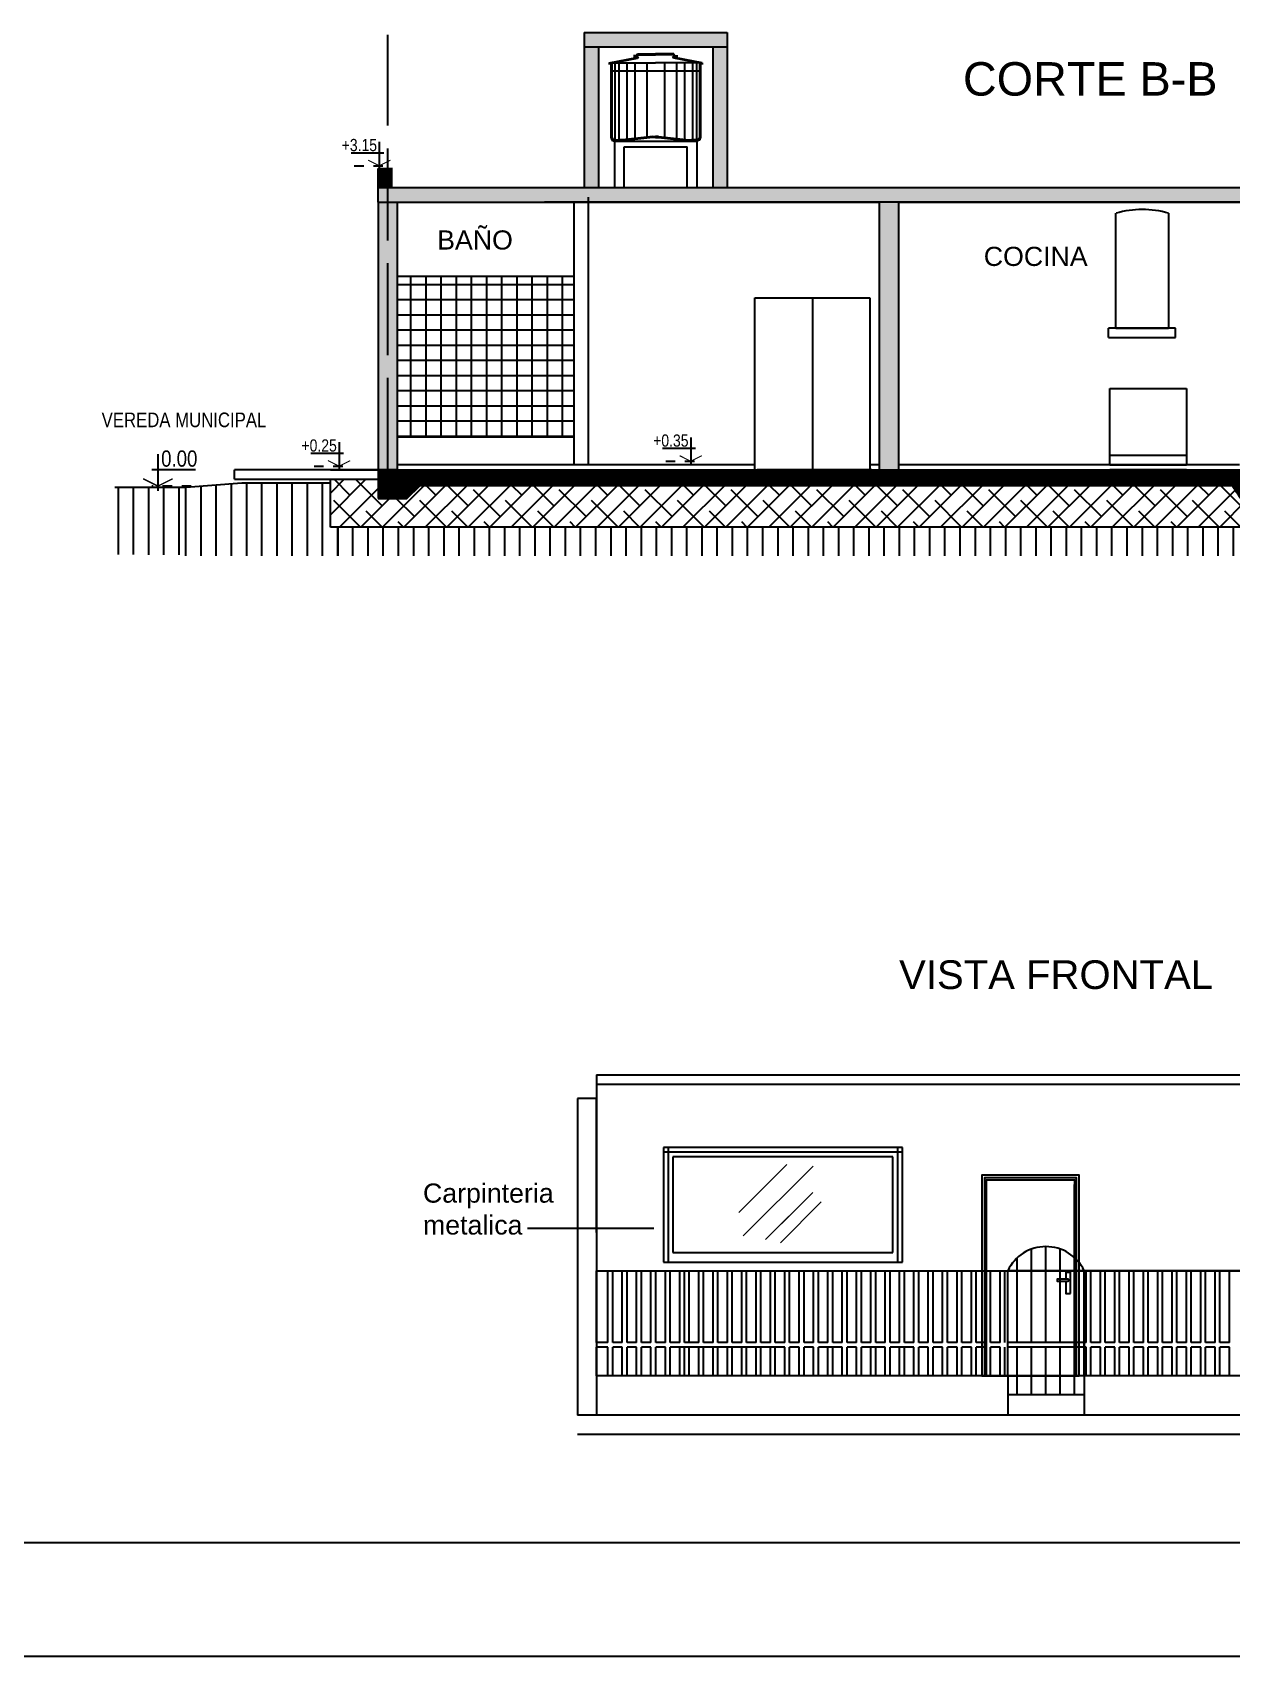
# Model space of a CAD drawing. Header units: millimetres. Extents: x 1356 to 2849, y 1307 to 1361.
# Drawn here: x 2499.69 to 2512.23, y 1326.13 to 1343.12 of the extents above; entities that cross this region are included whole.
import ezdxf

# ---------------------------------------------------------------- set-up
doc = ezdxf.new("R2010")
doc.units = ezdxf.units.MM
doc.linetypes.add('01-02-Arquitectura-duplex-valle-cr$0$HIDDEN2', pattern=[4.7625, 3.175, -1.5875])
doc.linetypes.add('ACAD_ISO02W100', pattern=[15, 12, -3])
for name, color, linetype in [('01-02-Arquitectura-duplex-valle-cr$0$10-M-A-100', 3, 'Continuous'), ('01-02-Arquitectura-duplex-valle-cr$0$10-NIVELES EN CORTE', 7, 'Continuous'), ('10-SANITARIOS', 7, 'Continuous'), ('texto', 7, 'Continuous')]:
    doc.layers.add(name, color=color, linetype=linetype)
doc.layers.add('Rejas', color=7, linetype='Continuous', lineweight=5, plot=False)
doc.styles.add('01-02-Arquitectura-duplex-valle-cr$0$NARROW', font='ARIALN.TTF')
doc.styles.get("Standard").update_dxf_attribs({"font": 'arial.ttf'})
pattern_1 = [(90, (-5.52657, -11.34026), (-0.15875, 0), [])]

# ---------------------------------------------------------------- blocks, each defined once
blk = doc.blocks.new('ert')
blk.add_line((199.405, 186.241, -0.07), (200.425, 186.241, -0.07))
at = {"elevation": -0.07}
for points in [[(200.425, 186.241), (200.425, 188.341), (199.405, 188.341), (199.405, 186.241)], [(200.395, 186.241), (200.395, 188.311), (199.435, 188.311), (199.435, 186.241)], [(200.335, 187.101), (200.335, 187.321), (200.285, 187.321), (200.285, 187.251)], [(200.285, 187.231), (200.285, 187.101), (200.335, 187.101)]]:
    blk.add_lwpolyline(points, dxfattribs=at)
blk.add_lwpolyline([(200.305, 187.251), (200.195, 187.251), (200.195, 187.231), (200.305, 187.231, 1), (200.305, 187.251)], format="xyb", dxfattribs=at)
blk.add_3dface([(200.375, 186.241, -0.069), (199.455, 186.241, -0.069), (199.455, 188.291, -0.069), (200.375, 188.291, -0.069)])
blk = doc.blocks.new('SAVFS525')
for p, q in [((-0.487, 0.82), (-0.196, 0.876)), ((-0.478, 0.813), (-0.191, 0.869)), ((-0.201, 0.893), (-0.231, 0.893)), ((-0.196, 0.885), (-0.231, 0.885)), ((-0.201, 0.893), (-0.189, 0.912)), ((-0.196, 0.885), (-0.184, 0.904)), ((-0.196, 0.876), (-0.186, 0.893)), ((-0.191, 0.869), (-0.181, 0.885)), ((-0.189, 0.912), (0, 0.912)), ((-0.184, 0.904), (0, 0.904)), ((0.189, 0.912), (0, 0.912)), ((0.184, 0.904), (0, 0.904)), ((0.191, 0.869), (0.181, 0.885)), ((0.196, 0.885), (0.184, 0.904)), ((0.196, 0.876), (0.186, 0.893)), ((0.201, 0.893), (0.189, 0.912)), ((0.478, 0.813), (0.191, 0.869)), ((0.196, 0.885), (0.231, 0.885)), ((0.487, 0.82), (0.196, 0.876)), ((0.201, 0.893), (0.231, 0.893)), ((-0.487, 0.82), (-0.487, 0.803)), ((-0.478, 0.813), (-0.478, 0.803)), ((-0.47, 0.82), (-0.47, 0.04)), ((-0.457, 0.82), (-0.457, 0.042)), ((0.457, 0.82), (0.457, 0.042)), ((0.47, 0.82), (0.47, 0.04)), ((0.478, 0.813), (0.478, 0.803)), ((0.487, 0.82), (0.487, 0.803)), ((-0.47, 0.04), (-0.458, 0.009)), ((-0.458, 0.009), (-0.43, 0)), ((-0.457, 0.042), (-0.449, 0.019)), ((-0.449, 0.019), (-0.428, 0.013)), ((-0.43, 0), (-0.375, 0)), ((-0.43, 0), (0.43, 0)), ((-0.428, 0.013), (-0.375, 0.013)), ((-0.347, 0.015), (-0.375, 0.013)), ((-0.375, 0), (-0.344, 0.003)), ((-0.031, 0.049), (-0.347, 0.015)), ((-0.029, 0.037), (-0.344, 0.003)), ((-0.301, 0.011), (-0.301, 0.011)), ((-0.217, 0.027), (-0.217, 0.026)), ((-0.031, 0.049), (0, 0.049)), ((0, 0.037), (-0.029, 0.037)), ((0.031, 0.049), (0, 0.049)), ((0, 0.037), (0.029, 0.037)), ((0.029, 0.037), (0.344, 0.003)), ((0.031, 0.049), (0.347, 0.015)), ((0.217, 0.027), (0.217, 0.026)), ((0.301, 0.011), (0.301, 0.011)), ((0.375, 0), (0.344, 0.003)), ((0.347, 0.015), (0.375, 0.013)), ((0.428, 0.013), (0.375, 0.013)), ((0.43, 0), (0.375, 0)), ((0.449, 0.019), (0.428, 0.013)), ((0.458, 0.009), (0.43, 0)), ((0.457, 0.042), (0.449, 0.019)), ((0.47, 0.04), (0.458, 0.009))]:
    blk.add_line(p, q)
at = {"color": 30}
for p, q in [((-0.487, 0.82), (0, 0.82)), ((-0.47, 0.736), (0.47, 0.736)), ((-0.427, 0.82), (-0.427, 0.013)), ((-0.385, 0.82), (-0.385, 0.013)), ((-0.301, 0.82), (-0.301, 0.02)), ((-0.217, 0.82), (-0.217, 0.029)), ((-0.091, 0.82), (-0.091, 0.038)), ((0.487, 0.82), (0, 0.82)), ((0.091, 0.82), (0.091, 0.038)), ((0.217, 0.82), (0.217, 0.029)), ((0.301, 0.82), (0.301, 0.02)), ((0.385, 0.82), (0.385, 0.013)), ((0.427, 0.82), (0.427, 0.013))]:
    blk.add_line(p, q, dxfattribs=at)
for points in [[(-0.487, 0.82), (-0.478, 0.813), (-0.196, 0.876), (-0.191, 0.869)], [(-0.231, 0.885), (-0.231, 0.893), (-0.196, 0.885), (-0.201, 0.893)], [(-0.201, 0.893), (-0.196, 0.885), (-0.189, 0.912), (-0.184, 0.904)], [(-0.196, 0.876), (-0.191, 0.869), (-0.186, 0.893), (-0.181, 0.885)], [(-0.189, 0.912), (-0.184, 0.904), (0, 0.912), (0, 0.904)], [(0.189, 0.912), (0.184, 0.904), (0, 0.912), (0, 0.904)], [(0.196, 0.876), (0.191, 0.869), (0.186, 0.893), (0.181, 0.885)], [(0.201, 0.893), (0.196, 0.885), (0.189, 0.912), (0.184, 0.904)], [(0.487, 0.82), (0.478, 0.813), (0.196, 0.876), (0.191, 0.869)], [(0.231, 0.885), (0.231, 0.893), (0.196, 0.885), (0.201, 0.893)], [(-0.478, 0.813), (-0.487, 0.82), (-0.478, 0.803), (-0.487, 0.803)], [(-0.47, 0.82), (-0.457, 0.82), (-0.47, 0.04), (-0.457, 0.042)], [(0.47, 0.82), (0.457, 0.82), (0.47, 0.04), (0.457, 0.042)], [(0.478, 0.813), (0.487, 0.82), (0.478, 0.803), (0.487, 0.803)], [(-0.457, 0.042), (-0.47, 0.04), (-0.449, 0.019), (-0.458, 0.009)], [(-0.449, 0.019), (-0.458, 0.009), (-0.428, 0.013), (-0.43, 0)], [(-0.428, 0.013), (-0.43, 0), (-0.375, 0.013), (-0.375, 0)], [(-0.375, 0.013), (-0.375, 0), (-0.347, 0.015), (-0.344, 0.003)], [(-0.347, 0.015), (-0.344, 0.003), (-0.031, 0.049), (-0.029, 0.037)], [(-0.031, 0.049), (-0.029, 0.037), (0, 0.049), (0, 0.037)], [(0.031, 0.049), (0.029, 0.037), (0, 0.049), (0, 0.037)], [(0.347, 0.015), (0.344, 0.003), (0.031, 0.049), (0.029, 0.037)], [(0.375, 0.013), (0.375, 0), (0.347, 0.015), (0.344, 0.003)], [(0.428, 0.013), (0.43, 0), (0.375, 0.013), (0.375, 0)], [(0.449, 0.019), (0.458, 0.009), (0.428, 0.013), (0.43, 0)], [(0.457, 0.042), (0.47, 0.04), (0.449, 0.019), (0.458, 0.009)]]:
    blk.add_solid(points)
blk = doc.blocks.new('01-02-Arquitectura-duplex-valle-cr$0$NIVEL-CORTE')
at = {"color": 8}
for p, q in [((-0.064, 0.176), (0.393, 0.176)), ((0, 0.333), (0, -0.05))]:
    blk.add_line(p, q, dxfattribs=at)
at = {"layer": '01-02-Arquitectura-duplex-valle-cr$0$10-M-A-100', "color": 8, "linetype": '01-02-Arquitectura-duplex-valle-cr$0$HIDDEN2', "ltscale": 0.03}
blk.add_line((0.349, 0), (-0.064, 0), dxfattribs=at)
at = {"layer": '01-02-Arquitectura-duplex-valle-cr$0$10-NIVELES EN CORTE', "const_width": 0.015}
for points in [[(0, 0), (-0.155, 0.078)], [(0, 0), (0.155, 0.078)]]:
    blk.add_lwpolyline(points, dxfattribs=at)
at = {"layer": '01-02-Arquitectura-duplex-valle-cr$0$10-NIVELES EN CORTE', "style": '01-02-Arquitectura-duplex-valle-cr$0$NARROW'}
blk.add_attdef('NIVEL', (0.055, 0.204), '', height=0.17, dxfattribs=at)

msp = doc.modelspace()

# ---------------------------------------------------------------- hatches: boundary and pattern name
h = msp.add_hatch(color=3)
h.dxf.hatch_style = 1
h.paths.add_polyline_path([(2505.4582, 1343.11986), (2505.4582, 1342.96986), (2506.95303, 1342.96986), (2506.95303, 1343.11986)])
h = msp.add_hatch(color=1)
h.dxf.hatch_style = 1
h.paths.add_polyline_path([(2505.4582, 1341.49538), (2505.6082, 1341.49538), (2505.6082, 1342.96986), (2505.4582, 1342.96986)])
h = msp.add_hatch(color=1)
h.dxf.hatch_style = 1
h.paths.add_polyline_path([(2506.95303, 1342.96986), (2506.80303, 1342.96986), (2506.80303, 1341.49538), (2506.95303, 1341.49538)])
h = msp.add_hatch(color=1)
h.dxf.hatch_style = 1
h.paths.add_polyline_path([(2503.30504, 1341.49538), (2503.45504, 1341.49538), (2503.45504, 1341.69538), (2503.30504, 1341.69538)])
h = msp.add_hatch(color=3)
h.dxf.hatch_style = 1
h.paths.add_polyline_path([(2503.30504, 1341.49538), (2503.30504, 1341.34538), (2508.54504, 1341.34538), (2522.95801, 1341.34538), (2522.95801, 1341.49538)])
h = msp.add_hatch(color=1)
h.dxf.hatch_style = 1
h.paths.add_polyline_path([(2503.30504, 1338.54538), (2503.50504, 1338.54538), (2503.50504, 1341.34538), (2503.30504, 1341.34538)])
h = msp.add_hatch(color=1)
h.dxf.hatch_style = 1
h.paths.add_polyline_path([(2508.54504, 1338.54538), (2508.74504, 1338.54538), (2508.74504, 1341.34538), (2508.54504, 1341.34538)])
at = {"true_color": 0xffffff}
h = msp.add_hatch(dxfattribs=at)
h.set_pattern_fill('NET', scale=0.05)
h.paths.add_polyline_path([(2503.50504, 1338.88769), (2505.35504, 1338.88769), (2505.35504, 1340.56587), (2503.50504, 1340.56587)])
h = msp.add_hatch()
h.set_pattern_fill('ANSI31', scale=0.05, angle=45)
h.set_pattern_definition(pattern_1)
h.paths.add_polyline_path([(2502.80504, 1338.40752), (2501.87954, 1338.40752), (2501.20769, 1338.35727), (2501.21133, 1337.64538), (2502.88198, 1337.64538), (2502.88198, 1337.94538), (2502.80504, 1337.94538)])
h = msp.add_hatch(dxfattribs=at)
h.set_pattern_fill('ANSI38', scale=0.05)
h.set_pattern_definition([(45, (1.67189, -11.34026), (-0.1122532015, 0.1122532015), []), (135, (1.67189, -11.34026), (-0.3367596045, 0.1122532015), [0.396875, -0.238125])])
h.paths.add_polyline_path([(2503.30504, 1338.44538), (2502.80504, 1338.44538), (2502.80504, 1337.94538), (2503.30504, 1337.94538), (2505.04504, 1337.94538), (2523.5727, 1337.94538), (2523.5727, 1338.54538), (2522.95801, 1338.54538), (2522.95801, 1338.24538), (2522.65801, 1338.24538), (2522.52128, 1338.38212), (2519.31699, 1338.38212), (2517.55314, 1338.38212), (2517.45418, 1338.23212), (2517.16211, 1338.23212), (2517.06314, 1338.38212), (2512.72092, 1338.38212), (2512.62027, 1338.22957), (2512.3282, 1338.22957), (2512.22755, 1338.38212), (2507.33654, 1338.38212), (2505.48225, 1338.3821), (2503.74225, 1338.3821), (2503.60504, 1338.24538), (2503.30504, 1338.24538)])
h = msp.add_hatch(dxfattribs=at)
h.set_pattern_fill('JIS_WOOD', scale=0.01)
h.set_pattern_definition([(45, (1.671888, -11.340264), (-0.004999999992, 0.004999999992), [])])
h.paths.add_polyline_path([(2522.95801, 1338.24538), (2522.95801, 1338.54538), (2505.04504, 1338.54538), (2503.50504, 1338.54538), (2503.30504, 1338.54538), (2503.30504, 1338.24538), (2503.60504, 1338.24538), (2503.74225, 1338.3821), (2505.48225, 1338.3821), (2507.68584, 1338.3821), (2512.22755, 1338.38212), (2512.3282, 1338.22957), (2512.62027, 1338.22957), (2512.72092, 1338.38212), (2517.06314, 1338.38212), (2517.16211, 1338.23212), (2517.45418, 1338.23212), (2517.55314, 1338.38212), (2519.45113, 1338.38212), (2522.52128, 1338.38212), (2522.65801, 1338.24538)])
h = msp.add_hatch()
h.set_pattern_fill('ANSI31', scale=0.05, angle=45)
h.set_pattern_definition([(90, (-4.48643, -43.62261), (-0.15875, 0), [])])
h.paths.add_polyline_path([(2501.30023, 1338.36407), (2500.54995, 1338.36407), (2500.54995, 1337.65857), (2501.29858, 1337.65575)])
h = msp.add_hatch()
h.set_pattern_fill('ANSI31', color=256, scale=0.05, angle=45, style=0)
h.set_pattern_definition(pattern_1)
h.paths.add_polyline_path([(2505.04504, 1337.94538), (2503.30504, 1337.94538), (2502.80504, 1337.94538), (2502.80504, 1337.64538), (2504.44504, 1337.64538), (2523.5727, 1337.64538), (2523.5727, 1337.94538)])

# ---------------------------------------------------------------- linework, layer by layer
at = {"linetype": 'ACAD_ISO02W100', "ltscale": 0.08}
msp.add_line((2503.40504, 1338.54538), (2503.40504, 1343.09539), dxfattribs=at)
for p, q in [((2505.4582, 1343.11986), (2506.95303, 1343.11986)), ((2505.4582, 1343.11986), (2505.4582, 1341.49538)), ((2506.95303, 1343.11986), (2506.95303, 1341.49538)), ((2505.4582, 1342.96986), (2506.95303, 1342.96986)), ((2505.6082, 1342.96986), (2505.6082, 1341.49538)), ((2506.80303, 1342.96986), (2506.80303, 1341.49538)), ((2503.30504, 1341.49538), (2503.30504, 1341.69538)), ((2503.30504, 1341.69538), (2503.45504, 1341.69538)), ((2522.95801, 1341.49538), (2503.30504, 1341.49538)), ((2503.30504, 1341.34538), (2503.30504, 1341.49538)), ((2505.04504, 1341.49538), (2505.04504, 1341.49538)), ((2503.30504, 1341.34538), (2503.30504, 1338.54538)), ((2503.30504, 1341.34538), (2508.54504, 1341.34538)), ((2503.50504, 1341.34538), (2503.50504, 1338.54538)), ((2522.95801, 1341.34538), (2505.04504, 1341.34538)), ((2505.35504, 1338.59707), (2505.35504, 1341.34538)), ((2505.50504, 1338.59707), (2505.50504, 1341.39707)), ((2508.54504, 1341.34538), (2505.50504, 1341.34538)), ((2508.54504, 1341.34538), (2508.54504, 1338.54538)), ((2508.74504, 1341.34538), (2508.74504, 1338.54538)), ((2508.74504, 1341.34538), (2512.52504, 1341.34538)), ((2505.35504, 1340.56587), (2503.50504, 1340.56587)), ((2507.24504, 1340.34538), (2508.44504, 1340.34538)), ((2507.24504, 1338.54289), (2507.24504, 1340.34538)), ((2507.84504, 1340.34538), (2507.84504, 1338.54538)), ((2508.44504, 1340.34538), (2508.44504, 1338.54538)), ((2510.95602, 1338.59707), (2510.95602, 1339.39707)), ((2510.95602, 1339.39707), (2511.75602, 1339.39707)), ((2511.75602, 1339.39707), (2511.75602, 1338.59707)), ((2505.35504, 1338.88769), (2503.50504, 1338.88769)), ((2504.93922, 1338.59707), (2503.50504, 1338.59707)), ((2507.23922, 1338.59707), (2504.93922, 1338.59707)), ((2508.54504, 1338.59707), (2508.44504, 1338.59707)), ((2512.31096, 1338.59707), (2508.74504, 1338.59707)), ((2510.95602, 1338.69707), (2511.75602, 1338.69707)), ((2510.95602, 1338.59707), (2511.75602, 1338.59707)), ((2501.29858, 1338.36407, 0.00069), (2501.87954, 1338.40752, -0.00013)), ((2503.30504, 1338.54538), (2501.80359, 1338.54538)), ((2501.80359, 1338.44538), (2501.80359, 1338.54538)), ((2501.80359, 1338.44538), (2503.30504, 1338.44538)), ((2501.87954, 1338.40752, -0.00013), (2502.80504, 1338.40752)), ((2502.80504, 1338.54538), (2503.30504, 1338.54538)), ((2502.80504, 1337.94538), (2502.80504, 1338.44538)), ((2502.80504, 1337.94538), (2502.80504, 1338.40752)), ((2503.30504, 1338.54538), (2503.30504, 1338.24538)), ((2503.50504, 1338.54538), (2503.30504, 1338.54538)), ((2503.50504, 1338.54538), (2505.04504, 1338.54538)), ((2505.04504, 1338.54538), (2522.9727, 1338.54538)), ((2505.04504, 1338.54538), (2507.09504, 1338.54538)), ((2508.4676, 1338.54538), (2507.2676, 1338.54538)), ((2511.75602, 1338.54538), (2510.95602, 1338.54538)), ((2500.54995, 1338.36407, 0.00069), (2501.29858, 1338.36407, 0.00069)), ((2503.30504, 1338.24538), (2503.60504, 1338.24538)), ((2503.60504, 1338.24538), (2503.74225, 1338.3821)), ((2503.74225, 1338.3821), (2505.48225, 1338.3821)), ((2505.48225, 1338.3821), (2507.68584, 1338.3821)), ((2507.33654, 1338.38212), (2512.22755, 1338.38212)), ((2503.30504, 1337.94538), (2502.80504, 1337.94538)), ((2502.88198, 1337.94538), (2502.80504, 1337.94538)), ((2502.88198, 1337.94538), (2502.88198, 1337.64538)), ((2505.04504, 1337.94538), (2503.30504, 1337.94538)), ((2523.5727, 1337.94538), (2505.04504, 1337.94538)), ((2505.58785, 1332.21694, 0.07), (2515.38785, 1332.21694, 0.07)), ((2505.58785, 1332.21694, 0.07), (2505.58785, 1329.06694, 0.07)), ((2505.58785, 1331.96694, 0.07), (2505.38785, 1331.96694, 0.07)), ((2505.38785, 1331.96694, 0.07), (2505.38785, 1328.65397, 0.07)), ((2505.58785, 1332.11694, 0.07), (2515.38785, 1332.11694, 0.07)), ((2505.58785, 1330.56694, 0.07), (2505.58785, 1331.96694, 0.07)), ((2508.78785, 1331.45706, 0.07), (2506.28785, 1331.45706, 0.07)), ((2506.28785, 1331.45706, 0.07), (2506.28785, 1330.25706, 0.07)), ((2506.33785, 1331.45706, 0.07), (2506.33785, 1330.25706, 0.07)), ((2508.73785, 1330.25706, 0.07), (2508.73785, 1331.45706, 0.07)), ((2508.78785, 1330.25706, 0.07), (2508.78785, 1331.45706, 0.07)), ((2508.78785, 1331.40706, 0.07), (2506.28785, 1331.40706, 0.07)), ((2506.38785, 1331.35706, 0.07), (2506.38785, 1330.35706, 0.07)), ((2508.68785, 1331.35706, 0.07), (2506.38785, 1331.35706, 0.07)), ((2508.68785, 1330.35706, 0.07), (2508.68785, 1331.35706, 0.07)), ((2510.58785, 1329.06694, 0.07), (2510.58785, 1331.06694, 0.07)), ((2506.18785, 1330.60706, 0.07), (2504.86772, 1330.60706, 0.07)), ((2505.58785, 1330.56694, 0.07), (2505.58785, 1328.65397, 0.07)), ((2506.28785, 1330.25706, 0.07), (2508.78785, 1330.25706, 0.07)), ((2506.38785, 1330.35706, 0.07), (2508.68785, 1330.35706, 0.07)), ((2509.98785, 1329.41694, 0.07), (2509.98785, 1330.30212, 0.07)), ((2510.13785, 1329.41694, 0.07), (2510.13785, 1330.39287, 0.07)), ((2510.28785, 1329.41694, 0.07), (2510.28785, 1330.41902, 0.07)), ((2510.43785, 1329.41694, 0.07), (2510.43785, 1330.39287, 0.07)), ((2510.58785, 1329.41694, 0.07), (2510.58785, 1330.30212, 0.07)), ((2505.58785, 1330.16694, 0.07), (2512.38785, 1330.16694, 0.07)), ((2505.58785, 1329.41694, 0.07), (2505.58785, 1330.16694, 0.07)), ((2505.70785, 1329.41694, 0.07), (2505.70785, 1330.16694, 0.07)), ((2505.75785, 1329.41694, 0.07), (2505.75785, 1330.16694, 0.07)), ((2505.75785, 1329.41694, 0.07), (2505.75785, 1330.16694, 0.07)), ((2505.85785, 1329.41694, 0.07), (2505.85785, 1330.16694, 0.07)), ((2505.90785, 1329.41694, 0.07), (2505.90785, 1330.16694, 0.07)), ((2506.00785, 1329.41694, 0.07), (2506.00785, 1330.16694, 0.07)), ((2506.05785, 1329.41694, 0.07), (2506.05785, 1330.16694, 0.07)), ((2506.05785, 1329.41694, 0.07), (2506.05785, 1330.16694, 0.07)), ((2506.15785, 1329.41694, 0.07), (2506.15785, 1330.16694, 0.07)), ((2506.20785, 1329.41694, 0.07), (2506.20785, 1330.16694, 0.07)), ((2506.30785, 1329.41694, 0.07), (2506.30785, 1330.16694, 0.07)), ((2506.35785, 1329.41694, 0.07), (2506.35785, 1330.16694, 0.07)), ((2506.45785, 1329.41694, 0.07), (2506.45785, 1330.16694, 0.07)), ((2506.50785, 1329.41694, 0.07), (2506.50785, 1330.16694, 0.07)), ((2506.55785, 1329.41694, 0.07), (2506.55785, 1330.16694, 0.07)), ((2506.65785, 1329.41694, 0.07), (2506.65785, 1330.16694, 0.07)), ((2506.70785, 1329.41694, 0.07), (2506.70785, 1330.16694, 0.07)), ((2506.80785, 1329.41694, 0.07), (2506.80785, 1330.16694, 0.07)), ((2506.85785, 1329.41694, 0.07), (2506.85785, 1330.16694, 0.07)), ((2506.95785, 1329.41694, 0.07), (2506.95785, 1330.16694, 0.07)), ((2507.00785, 1329.41694, 0.07), (2507.00785, 1330.16694, 0.07)), ((2507.10785, 1329.41694, 0.07), (2507.10785, 1330.16694, 0.07)), ((2507.15785, 1329.41694, 0.07), (2507.15785, 1330.16694, 0.07)), ((2507.25785, 1329.41694, 0.07), (2507.25785, 1330.16694, 0.07)), ((2507.30785, 1329.41694, 0.07), (2507.30785, 1330.16694, 0.07)), ((2507.40785, 1329.41694, 0.07), (2507.40785, 1330.16694, 0.07)), ((2507.45785, 1329.41694, 0.07), (2507.45785, 1330.16694, 0.07)), ((2507.55785, 1329.41694, 0.07), (2507.55785, 1330.16694, 0.07)), ((2507.60785, 1329.41694, 0.07), (2507.60785, 1330.16694, 0.07)), ((2507.70785, 1329.41694, 0.07), (2507.70785, 1330.16694, 0.07)), ((2507.75785, 1329.41694, 0.07), (2507.75785, 1330.16694, 0.07)), ((2507.85785, 1329.41694, 0.07), (2507.85785, 1330.16694, 0.07)), ((2507.90785, 1329.41694, 0.07), (2507.90785, 1330.16694, 0.07)), ((2508.00785, 1329.41694, 0.07), (2508.00785, 1330.16694, 0.07)), ((2508.05785, 1329.41694, 0.07), (2508.05785, 1330.16694, 0.07)), ((2508.15785, 1329.41694, 0.07), (2508.15785, 1330.16694, 0.07)), ((2508.20785, 1329.41694, 0.07), (2508.20785, 1330.16694, 0.07)), ((2508.30785, 1329.41694, 0.07), (2508.30785, 1330.16694, 0.07)), ((2508.35785, 1329.41694, 0.07), (2508.35785, 1330.16694, 0.07)), ((2508.45785, 1329.41694, 0.07), (2508.45785, 1330.16694, 0.07)), ((2508.50785, 1329.41694, 0.07), (2508.50785, 1330.16694, 0.07)), ((2508.60785, 1329.41694, 0.07), (2508.60785, 1330.16694, 0.07)), ((2508.65785, 1329.41694, 0.07), (2508.65785, 1330.16694, 0.07)), ((2508.75785, 1329.41694, 0.07), (2508.75785, 1330.16694, 0.07)), ((2508.80785, 1329.41694, 0.07), (2508.80785, 1330.16694, 0.07)), ((2508.90785, 1329.41694, 0.07), (2508.90785, 1330.16694, 0.07)), ((2508.95785, 1329.41694, 0.07), (2508.95785, 1330.16694, 0.07)), ((2509.05785, 1329.41694, 0.07), (2509.05785, 1330.16694, 0.07)), ((2509.10785, 1329.41694, 0.07), (2509.10785, 1330.16694, 0.07)), ((2509.20785, 1329.41694, 0.07), (2509.20785, 1330.16694, 0.07)), ((2509.25785, 1329.41694, 0.07), (2509.25785, 1330.16694, 0.07)), ((2509.35785, 1329.41694, 0.07), (2509.35785, 1330.16694, 0.07)), ((2509.40785, 1329.41694, 0.07), (2509.40785, 1330.16694, 0.07)), ((2509.50785, 1329.41694, 0.07), (2509.50785, 1330.16694, 0.07)), ((2509.55785, 1329.41694, 0.07), (2509.55785, 1330.16694, 0.07)), ((2509.65785, 1329.41694, 0.07), (2509.65785, 1330.16694, 0.07)), ((2509.70785, 1329.41694, 0.07), (2509.70785, 1330.16694, 0.07)), ((2509.80785, 1329.41694, 0.07), (2509.80785, 1330.16694, 0.07)), ((2509.85785, 1329.41694, 0.07), (2509.85785, 1330.16694, 0.07)), ((2510.68785, 1330.16694, 0.07), (2509.88785, 1330.16694, 0.07)), ((2509.88785, 1329.06694, 0.07), (2509.88785, 1330.16694, 0.07)), ((2510.68785, 1329.06694, 0.07), (2510.68785, 1330.16694, 0.07)), ((2517.38785, 1330.16694, 0.07), (2510.68785, 1330.16694, 0.07)), ((2510.68785, 1330.16694, 0.07), (2510.68785, 1328.86694, 0.07)), ((2510.70785, 1329.41694, 0.07), (2510.70785, 1330.16694, 0.07)), ((2510.75785, 1329.41694, 0.07), (2510.75785, 1330.16694, 0.07)), ((2510.85785, 1329.41694, 0.07), (2510.85785, 1330.16694, 0.07)), ((2510.90785, 1329.41694, 0.07), (2510.90785, 1330.16694, 0.07)), ((2511.00785, 1329.41694, 0.07), (2511.00785, 1330.16694, 0.07)), ((2511.05785, 1329.41694, 0.07), (2511.05785, 1330.16694, 0.07)), ((2511.15785, 1329.41694, 0.07), (2511.15785, 1330.16694, 0.07)), ((2511.20785, 1329.41694, 0.07), (2511.20785, 1330.16694, 0.07)), ((2511.30785, 1329.41694, 0.07), (2511.30785, 1330.16694, 0.07)), ((2511.35785, 1329.41694, 0.07), (2511.35785, 1330.16694, 0.07)), ((2511.45785, 1329.41694, 0.07), (2511.45785, 1330.16694, 0.07)), ((2511.50785, 1329.41694, 0.07), (2511.50785, 1330.16694, 0.07)), ((2511.60785, 1329.41694, 0.07), (2511.60785, 1330.16694, 0.07)), ((2511.65785, 1329.41694, 0.07), (2511.65785, 1330.16694, 0.07)), ((2511.75785, 1329.41694, 0.07), (2511.75785, 1330.16694, 0.07)), ((2511.80785, 1329.41694, 0.07), (2511.80785, 1330.16694, 0.07)), ((2511.90785, 1329.41694, 0.07), (2511.90785, 1330.16694, 0.07)), ((2511.95785, 1329.41694, 0.07), (2511.95785, 1330.16694, 0.07)), ((2512.05785, 1329.41694, 0.07), (2512.05785, 1330.16694, 0.07)), ((2512.10785, 1329.41694, 0.07), (2512.10785, 1330.16694, 0.07)), ((2512.20785, 1329.41694, 0.07), (2512.20785, 1330.16694, 0.07)), ((2505.70785, 1329.41694, 0.07), (2505.58785, 1329.41694, 0.07)), ((2505.85785, 1329.41694, 0.07), (2505.75785, 1329.41694, 0.07)), ((2506.00785, 1329.41694, 0.07), (2505.90785, 1329.41694, 0.07)), ((2506.15785, 1329.41694, 0.07), (2506.05785, 1329.41694, 0.07)), ((2506.30785, 1329.41694, 0.07), (2506.20785, 1329.41694, 0.07)), ((2506.45785, 1329.41694, 0.07), (2506.35785, 1329.41694, 0.07)), ((2506.60785, 1329.41694, 0.07), (2506.50785, 1329.41694, 0.07)), ((2506.65785, 1329.41694, 0.07), (2506.55785, 1329.41694, 0.07)), ((2506.80785, 1329.41694, 0.07), (2506.70785, 1329.41694, 0.07)), ((2506.95785, 1329.41694, 0.07), (2506.85785, 1329.41694, 0.07)), ((2507.10785, 1329.41694, 0.07), (2507.00785, 1329.41694, 0.07)), ((2507.25785, 1329.41694, 0.07), (2507.15785, 1329.41694, 0.07)), ((2507.40785, 1329.41694, 0.07), (2507.30785, 1329.41694, 0.07)), ((2507.55785, 1329.41694, 0.07), (2507.45785, 1329.41694, 0.07)), ((2507.70785, 1329.41694, 0.07), (2507.60785, 1329.41694, 0.07)), ((2507.85785, 1329.41694, 0.07), (2507.75785, 1329.41694, 0.07)), ((2508.00785, 1329.41694, 0.07), (2507.90785, 1329.41694, 0.07)), ((2508.15785, 1329.41694, 0.07), (2508.05785, 1329.41694, 0.07)), ((2508.30785, 1329.41694, 0.07), (2508.20785, 1329.41694, 0.07)), ((2508.45785, 1329.41694, 0.07), (2508.35785, 1329.41694, 0.07)), ((2508.60785, 1329.41694, 0.07), (2508.50785, 1329.41694, 0.07)), ((2508.75785, 1329.41694, 0.07), (2508.65785, 1329.41694, 0.07)), ((2508.90785, 1329.41694, 0.07), (2508.80785, 1329.41694, 0.07)), ((2509.05785, 1329.41694, 0.07), (2508.95785, 1329.41694, 0.07)), ((2509.20785, 1329.41694, 0.07), (2509.10785, 1329.41694, 0.07)), ((2509.35785, 1329.41694, 0.07), (2509.25785, 1329.41694, 0.07)), ((2509.50785, 1329.41694, 0.07), (2509.40785, 1329.41694, 0.07)), ((2509.65785, 1329.41694, 0.07), (2509.55785, 1329.41694, 0.07)), ((2509.80785, 1329.41694, 0.07), (2509.70785, 1329.41694, 0.07)), ((2510.70785, 1329.41694, 0.07), (2509.88785, 1329.41694, 0.07)), ((2510.85785, 1329.41694, 0.07), (2510.75785, 1329.41694, 0.07)), ((2511.00785, 1329.41694, 0.07), (2510.90785, 1329.41694, 0.07)), ((2511.15785, 1329.41694, 0.07), (2511.05785, 1329.41694, 0.07)), ((2511.30785, 1329.41694, 0.07), (2511.20785, 1329.41694, 0.07)), ((2511.45785, 1329.41694, 0.07), (2511.35785, 1329.41694, 0.07)), ((2511.60785, 1329.41694, 0.07), (2511.50785, 1329.41694, 0.07)), ((2511.75785, 1329.41694, 0.07), (2511.65785, 1329.41694, 0.07)), ((2511.90785, 1329.41694, 0.07), (2511.80785, 1329.41694, 0.07)), ((2512.05785, 1329.41694, 0.07), (2511.95785, 1329.41694, 0.07)), ((2512.20785, 1329.41694, 0.07), (2512.10785, 1329.41694, 0.07)), ((2505.70785, 1329.36694, 0.07), (2505.58785, 1329.36694, 0.07)), ((2505.58785, 1329.06694, 0.07), (2505.58785, 1329.36694, 0.07)), ((2505.70785, 1329.06694, 0.07), (2505.70785, 1329.36694, 0.07)), ((2505.85785, 1329.36694, 0.07), (2505.75785, 1329.36694, 0.07)), ((2505.75785, 1329.06694, 0.07), (2505.75785, 1329.36694, 0.07)), ((2505.75785, 1329.06694, 0.07), (2505.75785, 1329.36694, 0.07)), ((2505.85785, 1329.06694, 0.07), (2505.85785, 1329.36694, 0.07)), ((2506.00785, 1329.36694, 0.07), (2505.90785, 1329.36694, 0.07)), ((2505.90785, 1329.06694, 0.07), (2505.90785, 1329.36694, 0.07)), ((2506.00785, 1329.06694, 0.07), (2506.00785, 1329.36694, 0.07)), ((2506.15785, 1329.36694, 0.07), (2506.05785, 1329.36694, 0.07)), ((2506.05785, 1329.06694, 0.07), (2506.05785, 1329.36694, 0.07)), ((2506.05785, 1329.06694, 0.07), (2506.05785, 1329.36694, 0.07)), ((2506.15785, 1329.06694, 0.07), (2506.15785, 1329.36694, 0.07)), ((2506.30785, 1329.36694, 0.07), (2506.20785, 1329.36694, 0.07)), ((2506.20785, 1329.06694, 0.07), (2506.20785, 1329.36694, 0.07)), ((2506.30785, 1329.06694, 0.07), (2506.30785, 1329.36694, 0.07)), ((2507.05785, 1329.36694, 0.07), (2506.35785, 1329.36694, 0.07)), ((2506.35785, 1329.06694, 0.07), (2506.35785, 1329.36694, 0.07)), ((2506.45785, 1329.36694, 0.07), (2506.40785, 1329.36694, 0.07)), ((2506.45785, 1329.06694, 0.07), (2506.45785, 1329.36694, 0.07)), ((2506.60785, 1329.36694, 0.07), (2506.50785, 1329.36694, 0.07)), ((2506.50785, 1329.06694, 0.07), (2506.50785, 1329.36694, 0.07)), ((2506.65785, 1329.36694, 0.07), (2506.55785, 1329.36694, 0.07)), ((2506.55785, 1329.06694, 0.07), (2506.55785, 1329.36694, 0.07)), ((2506.65785, 1329.06694, 0.07), (2506.65785, 1329.36694, 0.07)), ((2506.80785, 1329.36694, 0.07), (2506.70785, 1329.36694, 0.07)), ((2506.70785, 1329.06694, 0.07), (2506.70785, 1329.36694, 0.07)), ((2506.80785, 1329.06694, 0.07), (2506.80785, 1329.36694, 0.07)), ((2507.55785, 1329.36694, 0.07), (2506.85785, 1329.36694, 0.07)), ((2506.85785, 1329.06694, 0.07), (2506.85785, 1329.36694, 0.07)), ((2506.95785, 1329.36694, 0.07), (2506.90785, 1329.36694, 0.07)), ((2506.95785, 1329.06694, 0.07), (2506.95785, 1329.36694, 0.07)), ((2507.10785, 1329.36694, 0.07), (2507.00785, 1329.36694, 0.07)), ((2507.00785, 1329.06694, 0.07), (2507.00785, 1329.36694, 0.07)), ((2507.10785, 1329.06694, 0.07), (2507.10785, 1329.36694, 0.07)), ((2507.25785, 1329.36694, 0.07), (2507.15785, 1329.36694, 0.07)), ((2507.15785, 1329.06694, 0.07), (2507.15785, 1329.36694, 0.07)), ((2507.25785, 1329.06694, 0.07), (2507.25785, 1329.36694, 0.07)), ((2507.40785, 1329.36694, 0.07), (2507.30785, 1329.36694, 0.07)), ((2507.30785, 1329.06694, 0.07), (2507.30785, 1329.36694, 0.07)), ((2507.40785, 1329.06694, 0.07), (2507.40785, 1329.36694, 0.07)), ((2507.55785, 1329.36694, 0.07), (2507.45785, 1329.36694, 0.07)), ((2507.45785, 1329.06694, 0.07), (2507.45785, 1329.36694, 0.07)), ((2507.55785, 1329.06694, 0.07), (2507.55785, 1329.36694, 0.07)), ((2507.70785, 1329.36694, 0.07), (2507.60785, 1329.36694, 0.07)), ((2507.70785, 1329.36694, 0.07), (2507.60785, 1329.36694, 0.07)), ((2507.60785, 1329.06694, 0.07), (2507.60785, 1329.36694, 0.07)), ((2507.70785, 1329.06694, 0.07), (2507.70785, 1329.36694, 0.07)), ((2507.85785, 1329.36694, 0.07), (2507.75785, 1329.36694, 0.07)), ((2507.85785, 1329.36694, 0.07), (2507.75785, 1329.36694, 0.07)), ((2507.75785, 1329.06694, 0.07), (2507.75785, 1329.36694, 0.07)), ((2507.85785, 1329.06694, 0.07), (2507.85785, 1329.36694, 0.07)), ((2508.15785, 1329.36694, 0.07), (2507.90785, 1329.36694, 0.07)), ((2508.00785, 1329.36694, 0.07), (2507.90785, 1329.36694, 0.07)), ((2507.90785, 1329.06694, 0.07), (2507.90785, 1329.36694, 0.07)), ((2508.00785, 1329.06694, 0.07), (2508.00785, 1329.36694, 0.07)), ((2508.15785, 1329.36694, 0.07), (2508.05785, 1329.36694, 0.07)), ((2508.05785, 1329.06694, 0.07), (2508.05785, 1329.36694, 0.07)), ((2508.15785, 1329.06694, 0.07), (2508.15785, 1329.36694, 0.07)), ((2508.30785, 1329.36694, 0.07), (2508.20785, 1329.36694, 0.07)), ((2508.30785, 1329.36694, 0.07), (2508.20785, 1329.36694, 0.07)), ((2508.20785, 1329.06694, 0.07), (2508.20785, 1329.36694, 0.07)), ((2508.30785, 1329.06694, 0.07), (2508.30785, 1329.36694, 0.07)), ((2508.60785, 1329.36694, 0.07), (2508.35785, 1329.36694, 0.07)), ((2508.45785, 1329.36694, 0.07), (2508.35785, 1329.36694, 0.07)), ((2508.35785, 1329.06694, 0.07), (2508.35785, 1329.36694, 0.07)), ((2508.45785, 1329.06694, 0.07), (2508.45785, 1329.36694, 0.07)), ((2508.60785, 1329.36694, 0.07), (2508.50785, 1329.36694, 0.07)), ((2508.50785, 1329.06694, 0.07), (2508.50785, 1329.36694, 0.07)), ((2508.60785, 1329.06694, 0.07), (2508.60785, 1329.36694, 0.07)), ((2508.90785, 1329.36694, 0.07), (2508.65785, 1329.36694, 0.07)), ((2508.75785, 1329.36694, 0.07), (2508.65785, 1329.36694, 0.07)), ((2508.65785, 1329.06694, 0.07), (2508.65785, 1329.36694, 0.07)), ((2508.75785, 1329.06694, 0.07), (2508.75785, 1329.36694, 0.07)), ((2508.85785, 1329.36694, 0.07), (2508.80785, 1329.36694, 0.07)), ((2508.80785, 1329.06694, 0.07), (2508.80785, 1329.36694, 0.07)), ((2508.90785, 1329.06694, 0.07), (2508.90785, 1329.36694, 0.07)), ((2509.05785, 1329.36694, 0.07), (2508.95785, 1329.36694, 0.07)), ((2508.95785, 1329.06694, 0.07), (2508.95785, 1329.36694, 0.07)), ((2509.05785, 1329.06694, 0.07), (2509.05785, 1329.36694, 0.07)), ((2509.20785, 1329.36694, 0.07), (2509.10785, 1329.36694, 0.07)), ((2509.10785, 1329.06694, 0.07), (2509.10785, 1329.36694, 0.07)), ((2509.20785, 1329.06694, 0.07), (2509.20785, 1329.36694, 0.07)), ((2509.35785, 1329.36694, 0.07), (2509.25785, 1329.36694, 0.07)), ((2509.25785, 1329.06694, 0.07), (2509.25785, 1329.36694, 0.07)), ((2509.35785, 1329.06694, 0.07), (2509.35785, 1329.36694, 0.07)), ((2509.50785, 1329.36694, 0.07), (2509.40785, 1329.36694, 0.07)), ((2509.40785, 1329.06694, 0.07), (2509.40785, 1329.36694, 0.07)), ((2509.50785, 1329.06694, 0.07), (2509.50785, 1329.36694, 0.07)), ((2509.65785, 1329.36694, 0.07), (2509.55785, 1329.36694, 0.07)), ((2509.55785, 1329.06694, 0.07), (2509.55785, 1329.36694, 0.07)), ((2509.65785, 1329.06694, 0.07), (2509.65785, 1329.36694, 0.07)), ((2509.80785, 1329.36694, 0.07), (2509.70785, 1329.36694, 0.07)), ((2509.70785, 1329.06694, 0.07), (2509.70785, 1329.36694, 0.07)), ((2509.80785, 1329.06694, 0.07), (2509.80785, 1329.36694, 0.07)), ((2509.85785, 1329.06694, 0.07), (2509.85785, 1329.36694, 0.07)), ((2510.70785, 1329.36694, 0.07), (2509.88785, 1329.36694, 0.07)), ((2509.98785, 1328.86694, 0.07), (2509.98785, 1329.36694, 0.07)), ((2510.13785, 1328.86694, 0.07), (2510.13785, 1329.36694, 0.07)), ((2510.28785, 1328.86694, 0.07), (2510.28785, 1329.36694, 0.07)), ((2510.43785, 1328.86694, 0.07), (2510.43785, 1329.36694, 0.07)), ((2510.58785, 1328.86694, 0.07), (2510.58785, 1329.36694, 0.07)), ((2510.70785, 1329.06694, 0.07), (2510.70785, 1329.36694, 0.07)), ((2510.85785, 1329.36694, 0.07), (2510.75785, 1329.36694, 0.07)), ((2510.75785, 1329.06694, 0.07), (2510.75785, 1329.36694, 0.07)), ((2510.85785, 1329.06694, 0.07), (2510.85785, 1329.36694, 0.07)), ((2511.00785, 1329.36694, 0.07), (2510.90785, 1329.36694, 0.07)), ((2510.90785, 1329.06694, 0.07), (2510.90785, 1329.36694, 0.07)), ((2511.00785, 1329.06694, 0.07), (2511.00785, 1329.36694, 0.07)), ((2511.15785, 1329.36694, 0.07), (2511.05785, 1329.36694, 0.07)), ((2511.05785, 1329.06694, 0.07), (2511.05785, 1329.36694, 0.07)), ((2511.15785, 1329.06694, 0.07), (2511.15785, 1329.36694, 0.07)), ((2511.30785, 1329.36694, 0.07), (2511.20785, 1329.36694, 0.07)), ((2511.20785, 1329.06694, 0.07), (2511.20785, 1329.36694, 0.07)), ((2511.30785, 1329.06694, 0.07), (2511.30785, 1329.36694, 0.07)), ((2511.45785, 1329.36694, 0.07), (2511.35785, 1329.36694, 0.07)), ((2511.35785, 1329.06694, 0.07), (2511.35785, 1329.36694, 0.07)), ((2511.45785, 1329.06694, 0.07), (2511.45785, 1329.36694, 0.07)), ((2511.60785, 1329.36694, 0.07), (2511.50785, 1329.36694, 0.07)), ((2511.50785, 1329.06694, 0.07), (2511.50785, 1329.36694, 0.07)), ((2511.60785, 1329.06694, 0.07), (2511.60785, 1329.36694, 0.07)), ((2511.75785, 1329.36694, 0.07), (2511.65785, 1329.36694, 0.07)), ((2511.65785, 1329.06694, 0.07), (2511.65785, 1329.36694, 0.07)), ((2511.75785, 1329.06694, 0.07), (2511.75785, 1329.36694, 0.07)), ((2511.90785, 1329.36694, 0.07), (2511.80785, 1329.36694, 0.07)), ((2511.80785, 1329.06694, 0.07), (2511.80785, 1329.36694, 0.07)), ((2511.90785, 1329.06694, 0.07), (2511.90785, 1329.36694, 0.07)), ((2512.05785, 1329.36694, 0.07), (2511.95785, 1329.36694, 0.07)), ((2511.95785, 1329.06694, 0.07), (2511.95785, 1329.36694, 0.07)), ((2512.05785, 1329.06694, 0.07), (2512.05785, 1329.36694, 0.07)), ((2512.20785, 1329.36694, 0.07), (2512.10785, 1329.36694, 0.07)), ((2512.10785, 1329.06694, 0.07), (2512.10785, 1329.36694, 0.07)), ((2512.20785, 1329.06694, 0.07), (2512.20785, 1329.36694, 0.07)), ((2515.38785, 1329.06694, 0.07), (2505.58785, 1329.06694, 0.07)), ((2511.88785, 1329.06694, 0.07), (2505.75785, 1329.06694, 0.07)), ((2512.38785, 1329.06694, 0.07), (2506.50785, 1329.06694, 0.07)), ((2509.88785, 1329.06694, 0.07), (2509.88785, 1328.66694, 0.07)), ((2510.68785, 1329.06694, 0.07), (2510.68785, 1328.66694, 0.07)), ((2510.68785, 1328.86694, 0.07), (2509.88785, 1328.86694, 0.07)), ((2505.92916, 1328.65397, 0.07), (2505.38785, 1328.65397, 0.07)), ((2517.58785, 1328.65397, 0.07), (2505.90785, 1328.65397, 0.07)), ((2517.65261, 1328.45397, 0.07), (2505.38785, 1328.45397, 0.07)), ((2468.07409, 1327.32459), (2535.15284, 1327.32459)), ((2518.40486, 1326.1307), (2462.94792, 1326.1307))]:
    msp.add_line(p, q)
at = {"ltscale": 0.01}
for p, q in [((2505.77656, 1341.98335), (2505.77656, 1341.49538)), ((2506.63654, 1341.98335), (2506.63654, 1341.49538)), ((2505.87656, 1341.49538), (2505.87656, 1341.92335)), ((2505.87656, 1341.92335), (2506.53654, 1341.92335)), ((2506.53654, 1341.49538), (2506.53654, 1341.92335)), ((2511.0205, 1340.0282), (2511.0205, 1341.2282)), ((2511.5705, 1341.2282), (2511.5705, 1340.0282)), ((2511.64327, 1340.0282), (2510.94327, 1340.0282)), ((2510.94327, 1339.9282), (2510.94327, 1340.0282)), ((2511.0205, 1340.0282), (2511.5705, 1340.0282)), ((2511.64327, 1339.9282), (2511.64327, 1340.0282)), ((2510.94327, 1339.9282), (2511.64327, 1339.9282))]:
    msp.add_line(p, q, dxfattribs=at)
msp.add_arc((2511.2955, 1340.30289), 0.96531, 73.448214, 106.551786, dxfattribs=at)
msp.add_arc((2510.28785, 1329.97562, 0.07), 0.4434, 25.561721, 154.438279)
at = {"layer": 'Rejas', "lineweight": 0}
for p, q in [((2507.07708, 1330.77587, 0.07), (2507.57939, 1331.27819, 0.07)), ((2507.12068, 1330.5307, 0.07), (2507.8529, 1331.25903, 0.07)), ((2507.3567, 1330.49229, 0.07), (2507.84906, 1330.98466, 0.07)), ((2507.52258, 1330.65817, 0.07), (2507.83915, 1330.97474, 0.07)), ((2507.51184, 1330.45974, 0.07), (2507.93841, 1330.8863, 0.07))]:
    msp.add_line(p, q, dxfattribs=at)

# ---------------------------------------------------------------- block references
at = {"color": 3}
ref = msp.add_blockref('01-02-Arquitectura-duplex-valle-cr$0$NIVEL-CORTE', (2503.31642, 1341.72556, 0.01148), dxfattribs=dict(at, xscale=-0.75, yscale=0.75, zscale=0.75))
ref.add_attrib('NIVEL', '+3.15', (2502.92331, 1341.87845, 0.01148), dxfattribs={"layer": '01-02-Arquitectura-duplex-valle-cr$0$10-NIVELES EN CORTE', "height": 0.1275, "style": '01-02-Arquitectura-duplex-valle-cr$0$NARROW'})
ref = msp.add_blockref('01-02-Arquitectura-duplex-valle-cr$0$NIVEL-CORTE', (2506.57359, 1338.63448, 0.00031), dxfattribs=dict(at, xscale=-0.75, yscale=0.75, zscale=0.75))
ref.add_attrib('NIVEL', '+0.35', (2506.18048, 1338.78738, 0.00031), dxfattribs={"layer": '01-02-Arquitectura-duplex-valle-cr$0$10-NIVELES EN CORTE', "height": 0.1275, "style": '01-02-Arquitectura-duplex-valle-cr$0$NARROW'})
ref = msp.add_blockref('01-02-Arquitectura-duplex-valle-cr$0$NIVEL-CORTE', (2502.89579, 1338.58279, 0.00031), dxfattribs=dict(at, xscale=-0.75, yscale=0.75, zscale=0.75))
ref.add_attrib('NIVEL', '+0.25', (2502.50268, 1338.73569, 0.00031), dxfattribs={"layer": '01-02-Arquitectura-duplex-valle-cr$0$10-NIVELES EN CORTE', "height": 0.1275, "style": '01-02-Arquitectura-duplex-valle-cr$0$NARROW'})
msp.add_blockref('ert', (2310.21076, 1142.82602, 0.07))
at = {"layer": '01-02-Arquitectura-duplex-valle-cr$0$10-NIVELES EN CORTE'}
ref = msp.add_blockref('01-02-Arquitectura-duplex-valle-cr$0$NIVEL-CORTE', (2501.00134, 1338.37387, 0.00082), dxfattribs=at)
ref.add_attrib('NIVEL', '0.00', (2501.03519, 1338.57773, 0.00082), dxfattribs={"height": 0.17, "style": '01-02-Arquitectura-duplex-valle-cr$0$NARROW'})
at = {"layer": '10-SANITARIOS'}
msp.add_blockref('SAVFS525', (2506.20655, 1341.98335), dxfattribs=at)

# ---------------------------------------------------------------- texts
at = {"color": 144, "style": '01-02-Arquitectura-duplex-valle-cr$0$NARROW'}
msp.add_text('VEREDA MUNICIPAL', height=0.1528871, dxfattribs=at).set_placement((2500.41331, 1338.99092, -0.00159))
at = {"attachment_point": 1}
for s, width, insert, char_height in [('CORTE B-B', 26.16454, (2509.42006, 1342.80934), 0.35), ('VISTA FRONTAL', 5.7830696, (2508.75246, 1333.41364, 0.07), 0.3), ('Carpinteria metalica', 1.8145789, (2503.77356, 1331.07853, 0.07), 0.2)]:
    msp.add_mtext_dynamic_manual_height_columns(s, width=width, gutter_width=12.5, heights=[0], dxfattribs=dict(at, insert=insert, char_height=char_height))
at = {"layer": 'texto', "lineweight": 0, "char_height": 0.2, "attachment_point": 1}
for s, width, insert in [('BAÑO', 5.1888465, (2503.92161, 1341.04936)), ('COCINA', 3.9504669, (2509.63781, 1340.87758))]:
    msp.add_mtext_dynamic_manual_height_columns(s, width=width, gutter_width=12.5, heights=[0], dxfattribs=dict(at, insert=insert))

doc.saveas('drawing.dxf')
